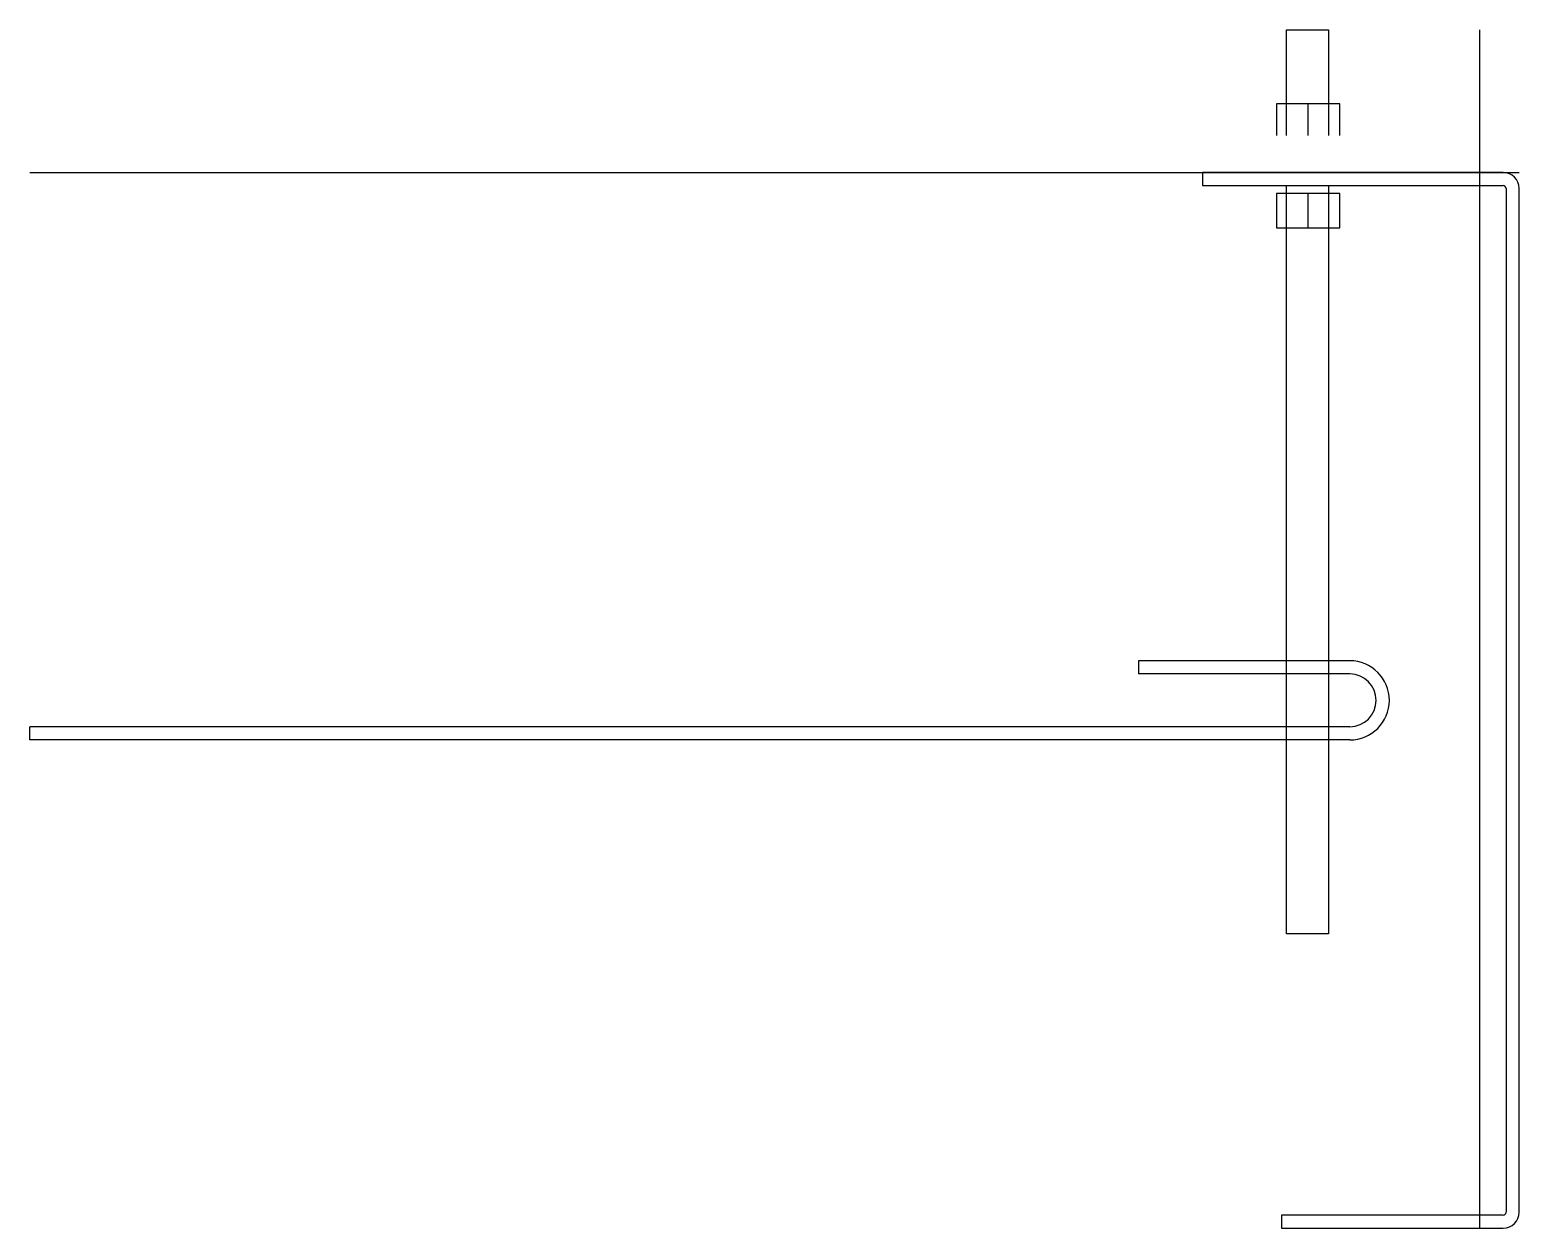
# Model space of a CAD drawing. Extents: x -549 to 15, y -400 to 54.
import ezdxf

# ---------------------------------------------------------------- set-up
doc = ezdxf.new("R2010")
doc.units = 0
doc.layers.get('0').update_dxf_attribs({"linetype": 'CONTINUOUS'})

msp = doc.modelspace()

# ---------------------------------------------------------------- linework, layer by layer
at = {"linetype": 'CONTINUOUS'}
for p, q in [((-73.19, 14), (-73.19, 54.06)), ((-73.19, 54.06), (-65.19, 54.06)), ((-65.19, 54.06), (-57.19, 54.06)), ((-57.19, 54.06), (-57.19, 14)), ((0, 54.06), (0, -400)), ((-65, 26), (-77, 26)), ((-77, 26), (-77, 14)), ((-53, 26), (-65, 26)), ((-65, 14), (-65, 26)), ((-53, 14), (-53, 26)), ((-549.19, 0), (15, 0)), ((-105, 0), (-105, -5)), ((8.96, 0), (-105, 0)), ((-105, -5), (8.96, -5)), ((-73.19, -288.44), (-73.19, -5)), ((-57.19, -5), (-57.19, -288.44)), ((-77, -8), (-77, -21)), ((-65, -8), (-77, -8)), ((-53, -8), (-65, -8)), ((-65, -21), (-65, -8)), ((-53, -21), (-53, -8)), ((10, -6.04), (10, -393.96)), ((15, -393.96), (15, -6.04)), ((-77, -21), (-65, -21)), ((-65, -21), (-53, -21)), ((-49.19, -185), (-129.19, -185)), ((-129.19, -185), (-129.19, -190)), ((-49.19, -190), (-129.19, -190)), ((-49.19, -210), (-549.19, -210)), ((-549.19, -215), (-549.19, -210)), ((-49.19, -215), (-549.19, -215)), ((-57.19, -288.44), (-73.19, -288.44)), ((8.96, -395), (-75, -395)), ((-75, -395), (-75, -400)), ((-75, -400), (8.96, -400))]:
    msp.add_line(p, q, dxfattribs=at)
for centre, radius, start, end in [((8.96, -6.04), 6.04, 0, 90), ((8.96, -6.04), 1.04, 0, 90), ((-49.19, -200), 15, 270, 90), ((-49.19, -200), 10, 270, 90), ((8.96, -393.96), 1.04, 270, 0), ((8.96, -393.96), 6.04, 270, 0)]:
    msp.add_arc(centre, radius, start, end, dxfattribs=at)

doc.saveas('drawing.dxf')
